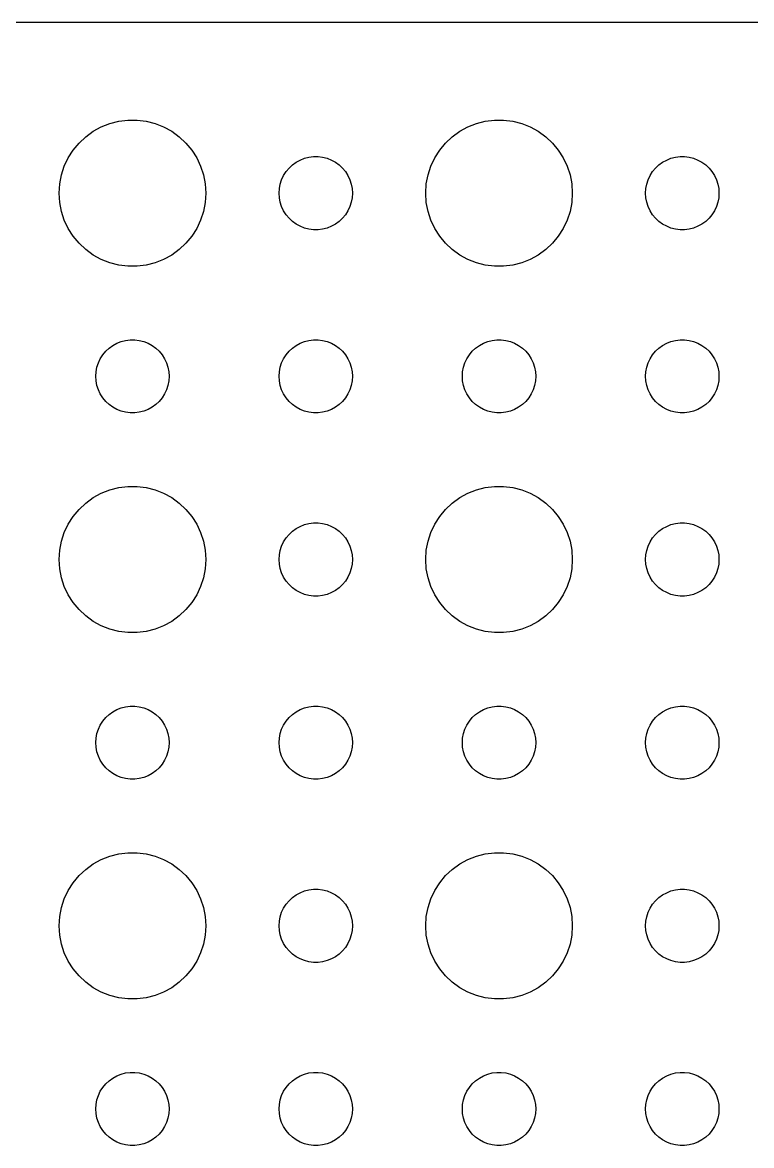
# Model space of a CAD drawing. Header units: metres. Extents: x -112 to 112, y -89 to 89.
# Drawn here: x -4.5 to 25.33, y 43.5 to 89.49 of the extents above; entities that cross this region are included whole.
import ezdxf

# ---------------------------------------------------------------- set-up
doc = ezdxf.new("R2010")
doc.units = ezdxf.units.M

msp = doc.modelspace()

# ---------------------------------------------------------------- linework, layer by layer
for p, q in [((107.314, 89.4901), (-107.314, 89.4901)), ((-1.60747, 85.033), (-1.27733, 85.2145)), ((-1.27733, 85.2145), (-0.92705, 85.3532)), ((-0.92705, 85.3532), (-0.56213, 85.4469)), ((-0.56213, 85.4469), (-0.18837, 85.4941)), ((-0.18837, 85.4941), (0.18837, 85.4941)), ((0.18837, 85.4941), (0.56213, 85.4469)), ((0.56213, 85.4469), (0.92705, 85.3532)), ((0.92705, 85.3532), (1.27733, 85.2145)), ((1.27733, 85.2145), (1.60747, 85.033)), ((13.3925, 85.033), (13.7227, 85.2145)), ((13.7227, 85.2145), (14.0729, 85.3532)), ((14.0729, 85.3532), (14.4379, 85.4469)), ((14.4379, 85.4469), (14.8116, 85.4941)), ((14.8116, 85.4941), (15.1884, 85.4941)), ((15.1884, 85.4941), (15.5621, 85.4469)), ((15.5621, 85.4469), (15.927, 85.3532)), ((15.927, 85.3532), (16.2773, 85.2145)), ((16.2773, 85.2145), (16.6075, 85.033)), ((-2.1869, 84.5536), (-1.91226, 84.8115)), ((-1.91226, 84.8115), (-1.60747, 85.033)), ((1.60747, 85.033), (1.91226, 84.8115)), ((1.91226, 84.8115), (2.1869, 84.5536)), ((12.8131, 84.5536), (13.0877, 84.8115)), ((13.0877, 84.8115), (13.3925, 85.033)), ((16.6075, 85.033), (16.9123, 84.8115)), ((16.9123, 84.8115), (17.1869, 84.5536)), ((-2.62891, 83.9453), (-2.42705, 84.2634)), ((-2.42705, 84.2634), (-2.1869, 84.5536)), ((2.1869, 84.5536), (2.42705, 84.2634)), ((2.42705, 84.2634), (2.62891, 83.9453)), ((12.3711, 83.9453), (12.5729, 84.2634)), ((12.5729, 84.2634), (12.8131, 84.5536)), ((17.1869, 84.5536), (17.427, 84.2634)), ((17.427, 84.2634), (17.6289, 83.9453)), ((-2.78932, 83.6044), (-2.62891, 83.9453)), ((2.62891, 83.9453), (2.78932, 83.6044)), ((6.54385, 83.6558), (6.69626, 83.7665)), ((6.69626, 83.7665), (6.86133, 83.8572)), ((6.86133, 83.8572), (7.03647, 83.9266)), ((7.03647, 83.9266), (7.21892, 83.9734)), ((7.21892, 83.9734), (7.40581, 83.997)), ((7.40581, 83.997), (7.59418, 83.997)), ((7.59418, 83.997), (7.78107, 83.9734)), ((7.78107, 83.9734), (7.96352, 83.9266)), ((7.96352, 83.9266), (8.13866, 83.8572)), ((8.13866, 83.8572), (8.30373, 83.7665)), ((8.30373, 83.7665), (8.45613, 83.6558)), ((12.2107, 83.6044), (12.3711, 83.9453)), ((17.6289, 83.9453), (17.7893, 83.6044)), ((21.5439, 83.6558), (21.6963, 83.7665)), ((21.6963, 83.7665), (21.8613, 83.8572)), ((21.8613, 83.8572), (22.0365, 83.9266)), ((22.0365, 83.9266), (22.2189, 83.9734)), ((22.2189, 83.9734), (22.4058, 83.997)), ((22.4058, 83.997), (22.5942, 83.997)), ((22.5942, 83.997), (22.7811, 83.9734)), ((22.7811, 83.9734), (22.9635, 83.9266)), ((22.9635, 83.9266), (23.1387, 83.8572)), ((23.1387, 83.8572), (23.3037, 83.7665)), ((23.3037, 83.7665), (23.4561, 83.6558)), ((-2.97633, 82.876), (-2.90575, 83.2461)), ((-2.90575, 83.2461), (-2.78932, 83.6044)), ((2.78932, 83.6044), (2.90575, 83.2461)), ((2.90575, 83.2461), (2.97633, 82.876)), ((6.18553, 83.2226), (6.28647, 83.3817)), ((6.28647, 83.3817), (6.40654, 83.5268)), ((6.40654, 83.5268), (6.54385, 83.6558)), ((8.45613, 83.6558), (8.59344, 83.5268)), ((8.59344, 83.5268), (8.71352, 83.3817)), ((8.71352, 83.3817), (8.81445, 83.2226)), ((12.0237, 82.876), (12.0942, 83.2461)), ((12.0942, 83.2461), (12.2107, 83.6044)), ((17.7893, 83.6044), (17.9057, 83.2461)), ((17.9057, 83.2461), (17.9763, 82.876)), ((21.1855, 83.2226), (21.2865, 83.3817)), ((21.2865, 83.3817), (21.4065, 83.5268)), ((21.4065, 83.5268), (21.5439, 83.6558)), ((23.4561, 83.6558), (23.5934, 83.5268)), ((23.5934, 83.5268), (23.7135, 83.3817)), ((23.7135, 83.3817), (23.8145, 83.2226)), ((-3, 82.5), (-2.97633, 82.876)), ((2.97633, 82.876), (3, 82.5)), ((6.01183, 82.688), (6.04712, 82.873)), ((6.04712, 82.873), (6.10533, 83.0522)), ((6.10533, 83.0522), (6.18553, 83.2226)), ((8.81445, 83.2226), (8.89465, 83.0522)), ((8.89465, 83.0522), (8.95287, 82.873)), ((8.95287, 82.873), (8.98816, 82.688)), ((12, 82.5), (12.0237, 82.876)), ((17.9763, 82.876), (18, 82.5)), ((21.0118, 82.688), (21.0471, 82.873)), ((21.0471, 82.873), (21.1053, 83.0522)), ((21.1053, 83.0522), (21.1855, 83.2226)), ((23.8145, 83.2226), (23.8947, 83.0522)), ((23.8947, 83.0522), (23.9529, 82.873)), ((23.9529, 82.873), (23.9882, 82.688)), ((-2.97633, 82.124), (-3, 82.5)), ((3, 82.5), (2.97633, 82.124)), ((6, 82.5), (6.01183, 82.688)), ((6.01183, 82.312), (6, 82.5)), ((8.98816, 82.688), (9, 82.5)), ((9, 82.5), (8.98816, 82.312)), ((12.0237, 82.124), (12, 82.5)), ((18, 82.5), (17.9763, 82.124)), ((21, 82.5), (21.0118, 82.688)), ((21.0118, 82.312), (21, 82.5)), ((23.9882, 82.688), (24, 82.5)), ((24, 82.5), (23.9882, 82.312)), ((-2.90575, 81.7539), (-2.97633, 82.124)), ((2.97633, 82.124), (2.90575, 81.7539)), ((6.04712, 82.127), (6.01183, 82.312)), ((6.10533, 81.9478), (6.04712, 82.127)), ((6.18553, 81.7774), (6.10533, 81.9478)), ((8.89465, 81.9478), (8.81445, 81.7774)), ((8.95287, 82.127), (8.89465, 81.9478)), ((8.98816, 82.312), (8.95287, 82.127)), ((12.0942, 81.7539), (12.0237, 82.124)), ((17.9763, 82.124), (17.9057, 81.7539)), ((21.0471, 82.127), (21.0118, 82.312)), ((21.1053, 81.9478), (21.0471, 82.127)), ((21.1855, 81.7774), (21.1053, 81.9478)), ((23.8947, 81.9478), (23.8145, 81.7774)), ((23.9529, 82.127), (23.8947, 81.9478)), ((23.9882, 82.312), (23.9529, 82.127)), ((-2.78932, 81.3956), (-2.90575, 81.7539)), ((2.90575, 81.7539), (2.78932, 81.3956)), ((6.28647, 81.6183), (6.18553, 81.7774)), ((6.40654, 81.4732), (6.28647, 81.6183)), ((6.54385, 81.3442), (6.40654, 81.4732)), ((8.59344, 81.4732), (8.45613, 81.3442)), ((8.71352, 81.6183), (8.59344, 81.4732)), ((8.81445, 81.7774), (8.71352, 81.6183)), ((12.2107, 81.3956), (12.0942, 81.7539)), ((17.9057, 81.7539), (17.7893, 81.3956)), ((21.2865, 81.6183), (21.1855, 81.7774)), ((21.4065, 81.4732), (21.2865, 81.6183)), ((21.5439, 81.3442), (21.4065, 81.4732)), ((23.5934, 81.4732), (23.4561, 81.3442)), ((23.7135, 81.6183), (23.5934, 81.4732)), ((23.8145, 81.7774), (23.7135, 81.6183)), ((-2.62891, 81.0547), (-2.78932, 81.3956)), ((-2.42705, 80.7366), (-2.62891, 81.0547)), ((2.62891, 81.0547), (2.42705, 80.7366)), ((2.78932, 81.3956), (2.62891, 81.0547)), ((6.69626, 81.2335), (6.54385, 81.3442)), ((6.86133, 81.1428), (6.69626, 81.2335)), ((7.03647, 81.0734), (6.86133, 81.1428)), ((7.21892, 81.0266), (7.03647, 81.0734)), ((7.40581, 81.003), (7.21892, 81.0266)), ((7.59418, 81.003), (7.40581, 81.003)), ((7.78107, 81.0266), (7.59418, 81.003)), ((7.96352, 81.0734), (7.78107, 81.0266)), ((8.13866, 81.1428), (7.96352, 81.0734)), ((8.30373, 81.2335), (8.13866, 81.1428)), ((8.45613, 81.3442), (8.30373, 81.2335)), ((12.3711, 81.0547), (12.2107, 81.3956)), ((12.5729, 80.7366), (12.3711, 81.0547)), ((17.6289, 81.0547), (17.427, 80.7366)), ((17.7893, 81.3956), (17.6289, 81.0547)), ((21.6963, 81.2335), (21.5439, 81.3442)), ((21.8613, 81.1428), (21.6963, 81.2335)), ((22.0365, 81.0734), (21.8613, 81.1428)), ((22.2189, 81.0266), (22.0365, 81.0734)), ((22.4058, 81.003), (22.2189, 81.0266)), ((22.5942, 81.003), (22.4058, 81.003)), ((22.7811, 81.0266), (22.5942, 81.003)), ((22.9635, 81.0734), (22.7811, 81.0266)), ((23.1387, 81.1428), (22.9635, 81.0734)), ((23.3037, 81.2335), (23.1387, 81.1428)), ((23.4561, 81.3442), (23.3037, 81.2335)), ((-2.1869, 80.4464), (-2.42705, 80.7366)), ((2.42705, 80.7366), (2.1869, 80.4464)), ((12.8131, 80.4464), (12.5729, 80.7366)), ((17.427, 80.7366), (17.1869, 80.4464)), ((-1.91226, 80.1885), (-2.1869, 80.4464)), ((-1.60747, 79.967), (-1.91226, 80.1885)), ((1.91226, 80.1885), (1.60747, 79.967)), ((2.1869, 80.4464), (1.91226, 80.1885)), ((13.0877, 80.1885), (12.8131, 80.4464)), ((13.3925, 79.967), (13.0877, 80.1885)), ((16.9123, 80.1885), (16.6075, 79.967)), ((17.1869, 80.4464), (16.9123, 80.1885)), ((-1.27733, 79.7855), (-1.60747, 79.967)), ((-0.92705, 79.6468), (-1.27733, 79.7855)), ((-0.56213, 79.5531), (-0.92705, 79.6468)), ((0.92705, 79.6468), (0.56213, 79.5531)), ((1.27733, 79.7855), (0.92705, 79.6468)), ((1.60747, 79.967), (1.27733, 79.7855)), ((13.7227, 79.7855), (13.3925, 79.967)), ((14.0729, 79.6468), (13.7227, 79.7855)), ((14.4379, 79.5531), (14.0729, 79.6468)), ((15.927, 79.6468), (15.5621, 79.5531)), ((16.2773, 79.7855), (15.927, 79.6468)), ((16.6075, 79.967), (16.2773, 79.7855)), ((-0.18837, 79.5059), (-0.56213, 79.5531)), ((0.18837, 79.5059), (-0.18837, 79.5059)), ((0.56213, 79.5531), (0.18837, 79.5059)), ((14.8116, 79.5059), (14.4379, 79.5531)), ((15.1884, 79.5059), (14.8116, 79.5059)), ((15.5621, 79.5531), (15.1884, 79.5059)), ((-0.80373, 76.2665), (-0.63866, 76.3572)), ((-0.63866, 76.3572), (-0.46352, 76.4266)), ((-0.46352, 76.4266), (-0.28107, 76.4734)), ((-0.28107, 76.4734), (-0.09418, 76.497)), ((-0.09418, 76.497), (0.09418, 76.497)), ((0.09418, 76.497), (0.28107, 76.4734)), ((0.28107, 76.4734), (0.46352, 76.4266)), ((0.46352, 76.4266), (0.63866, 76.3572)), ((0.63866, 76.3572), (0.80373, 76.2665)), ((6.69626, 76.2665), (6.86133, 76.3572)), ((6.86133, 76.3572), (7.03647, 76.4266)), ((7.03647, 76.4266), (7.21892, 76.4734)), ((7.21892, 76.4734), (7.40581, 76.497)), ((7.40581, 76.497), (7.59418, 76.497)), ((7.59418, 76.497), (7.78107, 76.4734)), ((7.78107, 76.4734), (7.96352, 76.4266)), ((7.96352, 76.4266), (8.13866, 76.3572)), ((8.13866, 76.3572), (8.30373, 76.2665)), ((14.1963, 76.2665), (14.3613, 76.3572)), ((14.3613, 76.3572), (14.5365, 76.4266)), ((14.5365, 76.4266), (14.7189, 76.4734)), ((14.7189, 76.4734), (14.9058, 76.497)), ((14.9058, 76.497), (15.0942, 76.497)), ((15.0942, 76.497), (15.2811, 76.4734)), ((15.2811, 76.4734), (15.4635, 76.4266)), ((15.4635, 76.4266), (15.6387, 76.3572)), ((15.6387, 76.3572), (15.8037, 76.2665)), ((21.6963, 76.2665), (21.8613, 76.3572)), ((21.8613, 76.3572), (22.0365, 76.4266)), ((22.0365, 76.4266), (22.2189, 76.4734)), ((22.2189, 76.4734), (22.4058, 76.497)), ((22.4058, 76.497), (22.5942, 76.497)), ((22.5942, 76.497), (22.7811, 76.4734)), ((22.7811, 76.4734), (22.9635, 76.4266)), ((22.9635, 76.4266), (23.1387, 76.3572)), ((23.1387, 76.3572), (23.3037, 76.2665)), ((-1.31445, 75.7226), (-1.21352, 75.8817)), ((-1.21352, 75.8817), (-1.09344, 76.0268)), ((-1.09344, 76.0268), (-0.95613, 76.1558)), ((-0.95613, 76.1558), (-0.80373, 76.2665)), ((0.80373, 76.2665), (0.95613, 76.1558)), ((0.95613, 76.1558), (1.09344, 76.0268)), ((1.09344, 76.0268), (1.21352, 75.8817)), ((1.21352, 75.8817), (1.31445, 75.7226)), ((6.18553, 75.7226), (6.28647, 75.8817)), ((6.28647, 75.8817), (6.40654, 76.0268)), ((6.40654, 76.0268), (6.54385, 76.1558)), ((6.54385, 76.1558), (6.69626, 76.2665)), ((8.30373, 76.2665), (8.45613, 76.1558)), ((8.45613, 76.1558), (8.59344, 76.0268)), ((8.59344, 76.0268), (8.71352, 75.8817)), ((8.71352, 75.8817), (8.81445, 75.7226)), ((13.6855, 75.7226), (13.7865, 75.8817)), ((13.7865, 75.8817), (13.9065, 76.0268)), ((13.9065, 76.0268), (14.0439, 76.1558)), ((14.0439, 76.1558), (14.1963, 76.2665)), ((15.8037, 76.2665), (15.9561, 76.1558)), ((15.9561, 76.1558), (16.0934, 76.0268)), ((16.0934, 76.0268), (16.2135, 75.8817)), ((16.2135, 75.8817), (16.3145, 75.7226)), ((21.1855, 75.7226), (21.2865, 75.8817)), ((21.2865, 75.8817), (21.4065, 76.0268)), ((21.4065, 76.0268), (21.5439, 76.1558)), ((21.5439, 76.1558), (21.6963, 76.2665)), ((23.3037, 76.2665), (23.4561, 76.1558)), ((23.4561, 76.1558), (23.5934, 76.0268)), ((23.5934, 76.0268), (23.7135, 75.8817)), ((23.7135, 75.8817), (23.8145, 75.7226)), ((-1.45287, 75.373), (-1.39465, 75.5522)), ((-1.39465, 75.5522), (-1.31445, 75.7226)), ((1.31445, 75.7226), (1.39465, 75.5522)), ((1.39465, 75.5522), (1.45287, 75.373)), ((6.04712, 75.373), (6.10533, 75.5522)), ((6.10533, 75.5522), (6.18553, 75.7226)), ((8.81445, 75.7226), (8.89465, 75.5522)), ((8.89465, 75.5522), (8.95287, 75.373)), ((13.5471, 75.373), (13.6053, 75.5522)), ((13.6053, 75.5522), (13.6855, 75.7226)), ((16.3145, 75.7226), (16.3947, 75.5522)), ((16.3947, 75.5522), (16.4529, 75.373)), ((21.0471, 75.373), (21.1053, 75.5522)), ((21.1053, 75.5522), (21.1855, 75.7226)), ((23.8145, 75.7226), (23.8947, 75.5522)), ((23.8947, 75.5522), (23.9529, 75.373)), ((-1.5, 75), (-1.48816, 75.188)), ((-1.48816, 74.812), (-1.5, 75)), ((-1.48816, 75.188), (-1.45287, 75.373)), ((1.45287, 75.373), (1.48816, 75.188)), ((1.48816, 75.188), (1.5, 75)), ((1.5, 75), (1.48816, 74.812)), ((6, 75), (6.01183, 75.188)), ((6.01183, 74.812), (6, 75)), ((6.01183, 75.188), (6.04712, 75.373)), ((8.95287, 75.373), (8.98816, 75.188)), ((8.98816, 75.188), (9, 75)), ((9, 75), (8.98816, 74.812)), ((13.5, 75), (13.5118, 75.188)), ((13.5118, 74.812), (13.5, 75)), ((13.5118, 75.188), (13.5471, 75.373)), ((16.4529, 75.373), (16.4882, 75.188)), ((16.4882, 75.188), (16.5, 75)), ((16.5, 75), (16.4882, 74.812)), ((21, 75), (21.0118, 75.188)), ((21.0118, 74.812), (21, 75)), ((21.0118, 75.188), (21.0471, 75.373)), ((23.9529, 75.373), (23.9882, 75.188)), ((23.9882, 75.188), (24, 75)), ((24, 75), (23.9882, 74.812)), ((-1.45287, 74.627), (-1.48816, 74.812)), ((-1.39465, 74.4478), (-1.45287, 74.627)), ((1.45287, 74.627), (1.39465, 74.4478)), ((1.48816, 74.812), (1.45287, 74.627)), ((6.04712, 74.627), (6.01183, 74.812)), ((6.10533, 74.4478), (6.04712, 74.627)), ((8.95287, 74.627), (8.89465, 74.4478)), ((8.98816, 74.812), (8.95287, 74.627)), ((13.5471, 74.627), (13.5118, 74.812)), ((13.6053, 74.4478), (13.5471, 74.627)), ((16.4529, 74.627), (16.3947, 74.4478)), ((16.4882, 74.812), (16.4529, 74.627)), ((21.0471, 74.627), (21.0118, 74.812)), ((21.1053, 74.4478), (21.0471, 74.627)), ((23.9529, 74.627), (23.8947, 74.4478)), ((23.9882, 74.812), (23.9529, 74.627)), ((-1.31445, 74.2774), (-1.39465, 74.4478)), ((-1.21352, 74.1183), (-1.31445, 74.2774)), ((-1.09344, 73.9732), (-1.21352, 74.1183)), ((1.21352, 74.1183), (1.09344, 73.9732)), ((1.31445, 74.2774), (1.21352, 74.1183)), ((1.39465, 74.4478), (1.31445, 74.2774)), ((6.18553, 74.2774), (6.10533, 74.4478)), ((6.28647, 74.1183), (6.18553, 74.2774)), ((6.40654, 73.9732), (6.28647, 74.1183)), ((8.71352, 74.1183), (8.59344, 73.9732)), ((8.81445, 74.2774), (8.71352, 74.1183)), ((8.89465, 74.4478), (8.81445, 74.2774)), ((13.6855, 74.2774), (13.6053, 74.4478)), ((13.7865, 74.1183), (13.6855, 74.2774)), ((13.9065, 73.9732), (13.7865, 74.1183)), ((16.2135, 74.1183), (16.0934, 73.9732)), ((16.3145, 74.2774), (16.2135, 74.1183)), ((16.3947, 74.4478), (16.3145, 74.2774)), ((21.1855, 74.2774), (21.1053, 74.4478)), ((21.2865, 74.1183), (21.1855, 74.2774)), ((21.4065, 73.9732), (21.2865, 74.1183)), ((23.7135, 74.1183), (23.5934, 73.9732)), ((23.8145, 74.2774), (23.7135, 74.1183)), ((23.8947, 74.4478), (23.8145, 74.2774)), ((-0.95613, 73.8442), (-1.09344, 73.9732)), ((-0.80373, 73.7335), (-0.95613, 73.8442)), ((-0.63866, 73.6428), (-0.80373, 73.7335)), ((-0.46352, 73.5734), (-0.63866, 73.6428)), ((0.63866, 73.6428), (0.46352, 73.5734)), ((0.80373, 73.7335), (0.63866, 73.6428)), ((0.95613, 73.8442), (0.80373, 73.7335)), ((1.09344, 73.9732), (0.95613, 73.8442)), ((6.54385, 73.8442), (6.40654, 73.9732)), ((6.69626, 73.7335), (6.54385, 73.8442)), ((6.86133, 73.6428), (6.69626, 73.7335)), ((7.03647, 73.5734), (6.86133, 73.6428)), ((8.13866, 73.6428), (7.96352, 73.5734)), ((8.30373, 73.7335), (8.13866, 73.6428)), ((8.45613, 73.8442), (8.30373, 73.7335)), ((8.59344, 73.9732), (8.45613, 73.8442)), ((14.0439, 73.8442), (13.9065, 73.9732)), ((14.1963, 73.7335), (14.0439, 73.8442)), ((14.3613, 73.6428), (14.1963, 73.7335)), ((14.5365, 73.5734), (14.3613, 73.6428)), ((15.6387, 73.6428), (15.4635, 73.5734)), ((15.8037, 73.7335), (15.6387, 73.6428)), ((15.9561, 73.8442), (15.8037, 73.7335)), ((16.0934, 73.9732), (15.9561, 73.8442)), ((21.5439, 73.8442), (21.4065, 73.9732)), ((21.6963, 73.7335), (21.5439, 73.8442)), ((21.8613, 73.6428), (21.6963, 73.7335)), ((22.0365, 73.5734), (21.8613, 73.6428)), ((23.1387, 73.6428), (22.9635, 73.5734)), ((23.3037, 73.7335), (23.1387, 73.6428)), ((23.4561, 73.8442), (23.3037, 73.7335)), ((23.5934, 73.9732), (23.4561, 73.8442)), ((-0.28107, 73.5266), (-0.46352, 73.5734)), ((-0.09418, 73.503), (-0.28107, 73.5266)), ((0.09418, 73.503), (-0.09418, 73.503)), ((0.28107, 73.5266), (0.09418, 73.503)), ((0.46352, 73.5734), (0.28107, 73.5266)), ((7.21892, 73.5266), (7.03647, 73.5734)), ((7.40581, 73.503), (7.21892, 73.5266)), ((7.59418, 73.503), (7.40581, 73.503)), ((7.78107, 73.5266), (7.59418, 73.503)), ((7.96352, 73.5734), (7.78107, 73.5266)), ((14.7189, 73.5266), (14.5365, 73.5734)), ((14.9058, 73.503), (14.7189, 73.5266)), ((15.0942, 73.503), (14.9058, 73.503)), ((15.2811, 73.5266), (15.0942, 73.503)), ((15.4635, 73.5734), (15.2811, 73.5266)), ((22.2189, 73.5266), (22.0365, 73.5734)), ((22.4058, 73.503), (22.2189, 73.5266)), ((22.5942, 73.503), (22.4058, 73.503)), ((22.7811, 73.5266), (22.5942, 73.503)), ((22.9635, 73.5734), (22.7811, 73.5266)), ((-0.92705, 70.3532), (-0.56213, 70.4469)), ((-0.56213, 70.4469), (-0.18837, 70.4941)), ((-0.18837, 70.4941), (0.18837, 70.4941)), ((0.18837, 70.4941), (0.56213, 70.4469)), ((0.56213, 70.4469), (0.92705, 70.3532)), ((14.0729, 70.3532), (14.4379, 70.4469)), ((14.4379, 70.4469), (14.8116, 70.4941)), ((14.8116, 70.4941), (15.1884, 70.4941)), ((15.1884, 70.4941), (15.5621, 70.4469)), ((15.5621, 70.4469), (15.927, 70.3532)), ((-1.91226, 69.8115), (-1.60747, 70.033)), ((-1.60747, 70.033), (-1.27733, 70.2145)), ((-1.27733, 70.2145), (-0.92705, 70.3532)), ((0.92705, 70.3532), (1.27733, 70.2145)), ((1.27733, 70.2145), (1.60747, 70.033)), ((1.60747, 70.033), (1.91226, 69.8115)), ((13.0877, 69.8115), (13.3925, 70.033)), ((13.3925, 70.033), (13.7227, 70.2145)), ((13.7227, 70.2145), (14.0729, 70.3532)), ((15.927, 70.3532), (16.2773, 70.2145)), ((16.2773, 70.2145), (16.6075, 70.033)), ((16.6075, 70.033), (16.9123, 69.8115)), ((-2.42705, 69.2634), (-2.1869, 69.5536)), ((-2.1869, 69.5536), (-1.91226, 69.8115)), ((1.91226, 69.8115), (2.1869, 69.5536)), ((2.1869, 69.5536), (2.42705, 69.2634)), ((12.5729, 69.2634), (12.8131, 69.5536)), ((12.8131, 69.5536), (13.0877, 69.8115)), ((16.9123, 69.8115), (17.1869, 69.5536)), ((17.1869, 69.5536), (17.427, 69.2634)), ((-2.62891, 68.9453), (-2.42705, 69.2634)), ((2.42705, 69.2634), (2.62891, 68.9453)), ((7.21892, 68.9734), (7.40581, 68.997)), ((7.40581, 68.997), (7.59418, 68.997)), ((7.59418, 68.997), (7.78107, 68.9734)), ((12.3711, 68.9453), (12.5729, 69.2634)), ((17.427, 69.2634), (17.6289, 68.9453)), ((22.2189, 68.9734), (22.4058, 68.997)), ((22.4058, 68.997), (22.5942, 68.997)), ((22.5942, 68.997), (22.7811, 68.9734)), ((-2.90575, 68.2461), (-2.78932, 68.6044)), ((-2.78932, 68.6044), (-2.62891, 68.9453)), ((2.62891, 68.9453), (2.78932, 68.6044)), ((2.78932, 68.6044), (2.90575, 68.2461)), ((6.28647, 68.3817), (6.40654, 68.5268)), ((6.40654, 68.5268), (6.54385, 68.6558)), ((6.54385, 68.6558), (6.69626, 68.7665)), ((6.69626, 68.7665), (6.86133, 68.8572)), ((6.86133, 68.8572), (7.03647, 68.9266)), ((7.03647, 68.9266), (7.21892, 68.9734)), ((7.78107, 68.9734), (7.96352, 68.9266)), ((7.96352, 68.9266), (8.13866, 68.8572)), ((8.13866, 68.8572), (8.30373, 68.7665)), ((8.30373, 68.7665), (8.45613, 68.6558)), ((8.45613, 68.6558), (8.59344, 68.5268)), ((8.59344, 68.5268), (8.71352, 68.3817)), ((12.0942, 68.2461), (12.2107, 68.6044)), ((12.2107, 68.6044), (12.3711, 68.9453)), ((17.6289, 68.9453), (17.7893, 68.6044)), ((17.7893, 68.6044), (17.9057, 68.2461)), ((21.2865, 68.3817), (21.4065, 68.5268)), ((21.4065, 68.5268), (21.5439, 68.6558)), ((21.5439, 68.6558), (21.6963, 68.7665)), ((21.6963, 68.7665), (21.8613, 68.8572)), ((21.8613, 68.8572), (22.0365, 68.9266)), ((22.0365, 68.9266), (22.2189, 68.9734)), ((22.7811, 68.9734), (22.9635, 68.9266)), ((22.9635, 68.9266), (23.1387, 68.8572)), ((23.1387, 68.8572), (23.3037, 68.7665)), ((23.3037, 68.7665), (23.4561, 68.6558)), ((23.4561, 68.6558), (23.5934, 68.5268)), ((23.5934, 68.5268), (23.7135, 68.3817)), ((-2.97633, 67.876), (-2.90575, 68.2461)), ((2.90575, 68.2461), (2.97633, 67.876)), ((6.10533, 68.0522), (6.18553, 68.2226)), ((6.18553, 68.2226), (6.28647, 68.3817)), ((8.71352, 68.3817), (8.81445, 68.2226)), ((8.81445, 68.2226), (8.89465, 68.0522)), ((12.0237, 67.876), (12.0942, 68.2461)), ((17.9057, 68.2461), (17.9763, 67.876)), ((21.1053, 68.0522), (21.1855, 68.2226)), ((21.1855, 68.2226), (21.2865, 68.3817)), ((23.7135, 68.3817), (23.8145, 68.2226)), ((23.8145, 68.2226), (23.8947, 68.0522)), ((-3, 67.5), (-2.97633, 67.876)), ((2.97633, 67.876), (3, 67.5)), ((6, 67.5), (6.01183, 67.688)), ((6.01183, 67.688), (6.04712, 67.873)), ((6.04712, 67.873), (6.10533, 68.0522)), ((8.89465, 68.0522), (8.95287, 67.873)), ((8.95287, 67.873), (8.98816, 67.688)), ((8.98816, 67.688), (9, 67.5)), ((12, 67.5), (12.0237, 67.876)), ((17.9763, 67.876), (18, 67.5)), ((21, 67.5), (21.0118, 67.688)), ((21.0118, 67.688), (21.0471, 67.873)), ((21.0471, 67.873), (21.1053, 68.0522)), ((23.8947, 68.0522), (23.9529, 67.873)), ((23.9529, 67.873), (23.9882, 67.688)), ((23.9882, 67.688), (24, 67.5)), ((-2.97633, 67.124), (-3, 67.5)), ((3, 67.5), (2.97633, 67.124)), ((6.01183, 67.312), (6, 67.5)), ((6.04712, 67.127), (6.01183, 67.312)), ((8.98816, 67.312), (8.95287, 67.127)), ((9, 67.5), (8.98816, 67.312)), ((12.0237, 67.124), (12, 67.5)), ((18, 67.5), (17.9763, 67.124)), ((21.0118, 67.312), (21, 67.5)), ((21.0471, 67.127), (21.0118, 67.312)), ((23.9882, 67.312), (23.9529, 67.127)), ((24, 67.5), (23.9882, 67.312)), ((-2.90575, 66.7539), (-2.97633, 67.124)), ((-2.78932, 66.3956), (-2.90575, 66.7539)), ((2.90575, 66.7539), (2.78932, 66.3956)), ((2.97633, 67.124), (2.90575, 66.7539)), ((6.10533, 66.9478), (6.04712, 67.127)), ((6.18553, 66.7774), (6.10533, 66.9478)), ((6.28647, 66.6183), (6.18553, 66.7774)), ((8.81445, 66.7774), (8.71352, 66.6183)), ((8.89465, 66.9478), (8.81445, 66.7774)), ((8.95287, 67.127), (8.89465, 66.9478)), ((12.0942, 66.7539), (12.0237, 67.124)), ((12.2107, 66.3956), (12.0942, 66.7539)), ((17.9057, 66.7539), (17.7893, 66.3956)), ((17.9763, 67.124), (17.9057, 66.7539)), ((21.1053, 66.9478), (21.0471, 67.127)), ((21.1855, 66.7774), (21.1053, 66.9478)), ((21.2865, 66.6183), (21.1855, 66.7774)), ((23.8145, 66.7774), (23.7135, 66.6183)), ((23.8947, 66.9478), (23.8145, 66.7774)), ((23.9529, 67.127), (23.8947, 66.9478)), ((-2.62891, 66.0547), (-2.78932, 66.3956)), ((2.78932, 66.3956), (2.62891, 66.0547)), ((6.40654, 66.4732), (6.28647, 66.6183)), ((6.54385, 66.3442), (6.40654, 66.4732)), ((6.69626, 66.2335), (6.54385, 66.3442)), ((6.86133, 66.1428), (6.69626, 66.2335)), ((8.30373, 66.2335), (8.13866, 66.1428)), ((8.45613, 66.3442), (8.30373, 66.2335)), ((8.59344, 66.4732), (8.45613, 66.3442)), ((8.71352, 66.6183), (8.59344, 66.4732)), ((12.3711, 66.0547), (12.2107, 66.3956)), ((17.7893, 66.3956), (17.6289, 66.0547)), ((21.4065, 66.4732), (21.2865, 66.6183)), ((21.5439, 66.3442), (21.4065, 66.4732)), ((21.6963, 66.2335), (21.5439, 66.3442)), ((21.8613, 66.1428), (21.6963, 66.2335)), ((23.3037, 66.2335), (23.1387, 66.1428)), ((23.4561, 66.3442), (23.3037, 66.2335)), ((23.5934, 66.4732), (23.4561, 66.3442)), ((23.7135, 66.6183), (23.5934, 66.4732)), ((-2.42705, 65.7366), (-2.62891, 66.0547)), ((2.62891, 66.0547), (2.42705, 65.7366)), ((7.03647, 66.0734), (6.86133, 66.1428)), ((7.21892, 66.0266), (7.03647, 66.0734)), ((7.40581, 66.003), (7.21892, 66.0266)), ((7.59418, 66.003), (7.40581, 66.003)), ((7.78107, 66.0266), (7.59418, 66.003)), ((7.96352, 66.0734), (7.78107, 66.0266)), ((8.13866, 66.1428), (7.96352, 66.0734)), ((12.5729, 65.7366), (12.3711, 66.0547)), ((17.6289, 66.0547), (17.427, 65.7366)), ((22.0365, 66.0734), (21.8613, 66.1428)), ((22.2189, 66.0266), (22.0365, 66.0734)), ((22.4058, 66.003), (22.2189, 66.0266)), ((22.5942, 66.003), (22.4058, 66.003)), ((22.7811, 66.0266), (22.5942, 66.003)), ((22.9635, 66.0734), (22.7811, 66.0266)), ((23.1387, 66.1428), (22.9635, 66.0734)), ((-2.1869, 65.4464), (-2.42705, 65.7366)), ((-1.91226, 65.1885), (-2.1869, 65.4464)), ((2.1869, 65.4464), (1.91226, 65.1885)), ((2.42705, 65.7366), (2.1869, 65.4464)), ((12.8131, 65.4464), (12.5729, 65.7366)), ((13.0877, 65.1885), (12.8131, 65.4464)), ((17.1869, 65.4464), (16.9123, 65.1885)), ((17.427, 65.7366), (17.1869, 65.4464)), ((-1.60747, 64.967), (-1.91226, 65.1885)), ((-1.27733, 64.7855), (-1.60747, 64.967)), ((1.60747, 64.967), (1.27733, 64.7855)), ((1.91226, 65.1885), (1.60747, 64.967)), ((13.3925, 64.967), (13.0877, 65.1885)), ((13.7227, 64.7855), (13.3925, 64.967)), ((16.6075, 64.967), (16.2773, 64.7855)), ((16.9123, 65.1885), (16.6075, 64.967)), ((-0.92705, 64.6468), (-1.27733, 64.7855)), ((-0.56213, 64.5531), (-0.92705, 64.6468)), ((-0.18837, 64.5059), (-0.56213, 64.5531)), ((0.18837, 64.5059), (-0.18837, 64.5059)), ((0.56213, 64.5531), (0.18837, 64.5059)), ((0.92705, 64.6468), (0.56213, 64.5531)), ((1.27733, 64.7855), (0.92705, 64.6468)), ((14.0729, 64.6468), (13.7227, 64.7855)), ((14.4379, 64.5531), (14.0729, 64.6468)), ((14.8116, 64.5059), (14.4379, 64.5531)), ((15.1884, 64.5059), (14.8116, 64.5059)), ((15.5621, 64.5531), (15.1884, 64.5059)), ((15.927, 64.6468), (15.5621, 64.5531)), ((16.2773, 64.7855), (15.927, 64.6468)), ((-0.95613, 61.1558), (-0.80373, 61.2665)), ((-0.80373, 61.2665), (-0.63866, 61.3572)), ((-0.63866, 61.3572), (-0.46352, 61.4266)), ((-0.46352, 61.4266), (-0.28107, 61.4734)), ((-0.28107, 61.4734), (-0.09418, 61.497)), ((-0.09418, 61.497), (0.09418, 61.497)), ((0.09418, 61.497), (0.28107, 61.4734)), ((0.28107, 61.4734), (0.46352, 61.4266)), ((0.46352, 61.4266), (0.63866, 61.3572)), ((0.63866, 61.3572), (0.80373, 61.2665)), ((0.80373, 61.2665), (0.95613, 61.1558)), ((6.54385, 61.1558), (6.69626, 61.2665)), ((6.69626, 61.2665), (6.86133, 61.3572)), ((6.86133, 61.3572), (7.03647, 61.4266)), ((7.03647, 61.4266), (7.21892, 61.4734)), ((7.21892, 61.4734), (7.40581, 61.497)), ((7.40581, 61.497), (7.59418, 61.497)), ((7.59418, 61.497), (7.78107, 61.4734)), ((7.78107, 61.4734), (7.96352, 61.4266)), ((7.96352, 61.4266), (8.13866, 61.3572)), ((8.13866, 61.3572), (8.30373, 61.2665)), ((8.30373, 61.2665), (8.45613, 61.1558)), ((14.0439, 61.1558), (14.1963, 61.2665)), ((14.1963, 61.2665), (14.3613, 61.3572)), ((14.3613, 61.3572), (14.5365, 61.4266)), ((14.5365, 61.4266), (14.7189, 61.4734)), ((14.7189, 61.4734), (14.9058, 61.497)), ((14.9058, 61.497), (15.0942, 61.497)), ((15.0942, 61.497), (15.2811, 61.4734)), ((15.2811, 61.4734), (15.4635, 61.4266)), ((15.4635, 61.4266), (15.6387, 61.3572)), ((15.6387, 61.3572), (15.8037, 61.2665)), ((15.8037, 61.2665), (15.9561, 61.1558)), ((21.5439, 61.1558), (21.6963, 61.2665)), ((21.6963, 61.2665), (21.8613, 61.3572)), ((21.8613, 61.3572), (22.0365, 61.4266)), ((22.0365, 61.4266), (22.2189, 61.4734)), ((22.2189, 61.4734), (22.4058, 61.497)), ((22.4058, 61.497), (22.5942, 61.497)), ((22.5942, 61.497), (22.7811, 61.4734)), ((22.7811, 61.4734), (22.9635, 61.4266)), ((22.9635, 61.4266), (23.1387, 61.3572)), ((23.1387, 61.3572), (23.3037, 61.2665)), ((23.3037, 61.2665), (23.4561, 61.1558)), ((-1.39465, 60.5522), (-1.31445, 60.7226)), ((-1.31445, 60.7226), (-1.21352, 60.8817)), ((-1.21352, 60.8817), (-1.09344, 61.0268)), ((-1.09344, 61.0268), (-0.95613, 61.1558)), ((0.95613, 61.1558), (1.09344, 61.0268)), ((1.09344, 61.0268), (1.21352, 60.8817)), ((1.21352, 60.8817), (1.31445, 60.7226)), ((1.31445, 60.7226), (1.39465, 60.5522)), ((6.10533, 60.5522), (6.18553, 60.7226)), ((6.18553, 60.7226), (6.28647, 60.8817)), ((6.28647, 60.8817), (6.40654, 61.0268)), ((6.40654, 61.0268), (6.54385, 61.1558)), ((8.45613, 61.1558), (8.59344, 61.0268)), ((8.59344, 61.0268), (8.71352, 60.8817)), ((8.71352, 60.8817), (8.81445, 60.7226)), ((8.81445, 60.7226), (8.89465, 60.5522)), ((13.6053, 60.5522), (13.6855, 60.7226)), ((13.6855, 60.7226), (13.7865, 60.8817)), ((13.7865, 60.8817), (13.9065, 61.0268)), ((13.9065, 61.0268), (14.0439, 61.1558)), ((15.9561, 61.1558), (16.0934, 61.0268)), ((16.0934, 61.0268), (16.2135, 60.8817)), ((16.2135, 60.8817), (16.3145, 60.7226)), ((16.3145, 60.7226), (16.3947, 60.5522)), ((21.1053, 60.5522), (21.1855, 60.7226)), ((21.1855, 60.7226), (21.2865, 60.8817)), ((21.2865, 60.8817), (21.4065, 61.0268)), ((21.4065, 61.0268), (21.5439, 61.1558)), ((23.4561, 61.1558), (23.5934, 61.0268)), ((23.5934, 61.0268), (23.7135, 60.8817)), ((23.7135, 60.8817), (23.8145, 60.7226)), ((23.8145, 60.7226), (23.8947, 60.5522)), ((-1.48816, 60.188), (-1.45287, 60.373)), ((-1.45287, 60.373), (-1.39465, 60.5522)), ((1.39465, 60.5522), (1.45287, 60.373)), ((1.45287, 60.373), (1.48816, 60.188)), ((6.01183, 60.188), (6.04712, 60.373)), ((6.04712, 60.373), (6.10533, 60.5522)), ((8.89465, 60.5522), (8.95287, 60.373)), ((8.95287, 60.373), (8.98816, 60.188)), ((13.5118, 60.188), (13.5471, 60.373)), ((13.5471, 60.373), (13.6053, 60.5522)), ((16.3947, 60.5522), (16.4529, 60.373)), ((16.4529, 60.373), (16.4882, 60.188)), ((21.0118, 60.188), (21.0471, 60.373)), ((21.0471, 60.373), (21.1053, 60.5522)), ((23.8947, 60.5522), (23.9529, 60.373)), ((23.9529, 60.373), (23.9882, 60.188)), ((-1.5, 60), (-1.48816, 60.188)), ((-1.48816, 59.812), (-1.5, 60)), ((-1.45287, 59.627), (-1.48816, 59.812)), ((1.48816, 59.812), (1.45287, 59.627)), ((1.48816, 60.188), (1.5, 60)), ((1.5, 60), (1.48816, 59.812)), ((6, 60), (6.01183, 60.188)), ((6.01183, 59.812), (6, 60)), ((6.04712, 59.627), (6.01183, 59.812)), ((8.98816, 59.812), (8.95287, 59.627)), ((8.98816, 60.188), (9, 60)), ((9, 60), (8.98816, 59.812)), ((13.5, 60), (13.5118, 60.188)), ((13.5118, 59.812), (13.5, 60)), ((13.5471, 59.627), (13.5118, 59.812)), ((16.4882, 59.812), (16.4529, 59.627)), ((16.4882, 60.188), (16.5, 60)), ((16.5, 60), (16.4882, 59.812)), ((21, 60), (21.0118, 60.188)), ((21.0118, 59.812), (21, 60)), ((21.0471, 59.627), (21.0118, 59.812)), ((23.9882, 59.812), (23.9529, 59.627)), ((23.9882, 60.188), (24, 60)), ((24, 60), (23.9882, 59.812)), ((-1.39465, 59.4478), (-1.45287, 59.627)), ((-1.31445, 59.2774), (-1.39465, 59.4478)), ((1.39465, 59.4478), (1.31445, 59.2774)), ((1.45287, 59.627), (1.39465, 59.4478)), ((6.10533, 59.4478), (6.04712, 59.627)), ((6.18553, 59.2774), (6.10533, 59.4478)), ((8.89465, 59.4478), (8.81445, 59.2774)), ((8.95287, 59.627), (8.89465, 59.4478)), ((13.6053, 59.4478), (13.5471, 59.627)), ((13.6855, 59.2774), (13.6053, 59.4478)), ((16.3947, 59.4478), (16.3145, 59.2774)), ((16.4529, 59.627), (16.3947, 59.4478)), ((21.1053, 59.4478), (21.0471, 59.627)), ((21.1855, 59.2774), (21.1053, 59.4478)), ((23.8947, 59.4478), (23.8145, 59.2774)), ((23.9529, 59.627), (23.8947, 59.4478)), ((-1.21352, 59.1183), (-1.31445, 59.2774)), ((-1.09344, 58.9732), (-1.21352, 59.1183)), ((-0.95613, 58.8442), (-1.09344, 58.9732)), ((1.09344, 58.9732), (0.95613, 58.8442)), ((1.21352, 59.1183), (1.09344, 58.9732)), ((1.31445, 59.2774), (1.21352, 59.1183)), ((6.28647, 59.1183), (6.18553, 59.2774)), ((6.40654, 58.9732), (6.28647, 59.1183)), ((6.54385, 58.8442), (6.40654, 58.9732)), ((8.59344, 58.9732), (8.45613, 58.8442)), ((8.71352, 59.1183), (8.59344, 58.9732)), ((8.81445, 59.2774), (8.71352, 59.1183)), ((13.7865, 59.1183), (13.6855, 59.2774)), ((13.9065, 58.9732), (13.7865, 59.1183)), ((14.0439, 58.8442), (13.9065, 58.9732)), ((16.0934, 58.9732), (15.9561, 58.8442)), ((16.2135, 59.1183), (16.0934, 58.9732)), ((16.3145, 59.2774), (16.2135, 59.1183)), ((21.2865, 59.1183), (21.1855, 59.2774)), ((21.4065, 58.9732), (21.2865, 59.1183)), ((21.5439, 58.8442), (21.4065, 58.9732)), ((23.5934, 58.9732), (23.4561, 58.8442)), ((23.7135, 59.1183), (23.5934, 58.9732)), ((23.8145, 59.2774), (23.7135, 59.1183)), ((-0.80373, 58.7335), (-0.95613, 58.8442)), ((-0.63866, 58.6428), (-0.80373, 58.7335)), ((-0.46352, 58.5734), (-0.63866, 58.6428)), ((-0.28107, 58.5266), (-0.46352, 58.5734)), ((-0.09418, 58.503), (-0.28107, 58.5266)), ((0.09418, 58.503), (-0.09418, 58.503)), ((0.28107, 58.5266), (0.09418, 58.503)), ((0.46352, 58.5734), (0.28107, 58.5266)), ((0.63866, 58.6428), (0.46352, 58.5734)), ((0.80373, 58.7335), (0.63866, 58.6428)), ((0.95613, 58.8442), (0.80373, 58.7335)), ((6.69626, 58.7335), (6.54385, 58.8442)), ((6.86133, 58.6428), (6.69626, 58.7335)), ((7.03647, 58.5734), (6.86133, 58.6428)), ((7.21892, 58.5266), (7.03647, 58.5734)), ((7.40581, 58.503), (7.21892, 58.5266)), ((7.59418, 58.503), (7.40581, 58.503)), ((7.78107, 58.5266), (7.59418, 58.503)), ((7.96352, 58.5734), (7.78107, 58.5266)), ((8.13866, 58.6428), (7.96352, 58.5734)), ((8.30373, 58.7335), (8.13866, 58.6428)), ((8.45613, 58.8442), (8.30373, 58.7335)), ((14.1963, 58.7335), (14.0439, 58.8442)), ((14.3613, 58.6428), (14.1963, 58.7335)), ((14.5365, 58.5734), (14.3613, 58.6428)), ((14.7189, 58.5266), (14.5365, 58.5734)), ((14.9058, 58.503), (14.7189, 58.5266)), ((15.0942, 58.503), (14.9058, 58.503)), ((15.2811, 58.5266), (15.0942, 58.503)), ((15.4635, 58.5734), (15.2811, 58.5266)), ((15.6387, 58.6428), (15.4635, 58.5734)), ((15.8037, 58.7335), (15.6387, 58.6428)), ((15.9561, 58.8442), (15.8037, 58.7335)), ((21.6963, 58.7335), (21.5439, 58.8442)), ((21.8613, 58.6428), (21.6963, 58.7335)), ((22.0365, 58.5734), (21.8613, 58.6428)), ((22.2189, 58.5266), (22.0365, 58.5734)), ((22.4058, 58.503), (22.2189, 58.5266)), ((22.5942, 58.503), (22.4058, 58.503)), ((22.7811, 58.5266), (22.5942, 58.503)), ((22.9635, 58.5734), (22.7811, 58.5266)), ((23.1387, 58.6428), (22.9635, 58.5734)), ((23.3037, 58.7335), (23.1387, 58.6428)), ((23.4561, 58.8442), (23.3037, 58.7335)), ((-1.60747, 55.033), (-1.27733, 55.2145)), ((-1.27733, 55.2145), (-0.92705, 55.3532)), ((-0.92705, 55.3532), (-0.56213, 55.4469)), ((-0.56213, 55.4469), (-0.18837, 55.4941)), ((-0.18837, 55.4941), (0.18837, 55.4941)), ((0.18837, 55.4941), (0.56213, 55.4469)), ((0.56213, 55.4469), (0.92705, 55.3532)), ((0.92705, 55.3532), (1.27733, 55.2145)), ((1.27733, 55.2145), (1.60747, 55.033)), ((13.3925, 55.033), (13.7227, 55.2145)), ((13.7227, 55.2145), (14.0729, 55.3532)), ((14.0729, 55.3532), (14.4379, 55.4469)), ((14.4379, 55.4469), (14.8116, 55.4941)), ((14.8116, 55.4941), (15.1884, 55.4941)), ((15.1884, 55.4941), (15.5621, 55.4469)), ((15.5621, 55.4469), (15.927, 55.3532)), ((15.927, 55.3532), (16.2773, 55.2145)), ((16.2773, 55.2145), (16.6075, 55.033)), ((-2.1869, 54.5536), (-1.91226, 54.8115)), ((-1.91226, 54.8115), (-1.60747, 55.033)), ((1.60747, 55.033), (1.91226, 54.8115)), ((1.91226, 54.8115), (2.1869, 54.5536)), ((12.8131, 54.5536), (13.0877, 54.8115)), ((13.0877, 54.8115), (13.3925, 55.033)), ((16.6075, 55.033), (16.9123, 54.8115)), ((16.9123, 54.8115), (17.1869, 54.5536)), ((-2.42705, 54.2634), (-2.1869, 54.5536)), ((2.1869, 54.5536), (2.42705, 54.2634)), ((12.5729, 54.2634), (12.8131, 54.5536)), ((17.1869, 54.5536), (17.427, 54.2634)), ((-2.78932, 53.6044), (-2.62891, 53.9453)), ((-2.62891, 53.9453), (-2.42705, 54.2634)), ((2.42705, 54.2634), (2.62891, 53.9453)), ((2.62891, 53.9453), (2.78932, 53.6044)), ((6.69626, 53.7665), (6.86133, 53.8572)), ((6.86133, 53.8572), (7.03647, 53.9266)), ((7.03647, 53.9266), (7.21892, 53.9734)), ((7.21892, 53.9734), (7.40581, 53.997)), ((7.40581, 53.997), (7.59418, 53.997)), ((7.59418, 53.997), (7.78107, 53.9734)), ((7.78107, 53.9734), (7.96352, 53.9266)), ((7.96352, 53.9266), (8.13866, 53.8572)), ((8.13866, 53.8572), (8.30373, 53.7665)), ((12.2107, 53.6044), (12.3711, 53.9453)), ((12.3711, 53.9453), (12.5729, 54.2634)), ((17.427, 54.2634), (17.6289, 53.9453)), ((17.6289, 53.9453), (17.7893, 53.6044)), ((21.6963, 53.7665), (21.8613, 53.8572)), ((21.8613, 53.8572), (22.0365, 53.9266)), ((22.0365, 53.9266), (22.2189, 53.9734)), ((22.2189, 53.9734), (22.4058, 53.997)), ((22.4058, 53.997), (22.5942, 53.997)), ((22.5942, 53.997), (22.7811, 53.9734)), ((22.7811, 53.9734), (22.9635, 53.9266)), ((22.9635, 53.9266), (23.1387, 53.8572)), ((23.1387, 53.8572), (23.3037, 53.7665)), ((-2.90575, 53.2461), (-2.78932, 53.6044)), ((2.78932, 53.6044), (2.90575, 53.2461)), ((6.18553, 53.2226), (6.28647, 53.3817)), ((6.28647, 53.3817), (6.40654, 53.5268)), ((6.40654, 53.5268), (6.54385, 53.6558)), ((6.54385, 53.6558), (6.69626, 53.7665)), ((8.30373, 53.7665), (8.45613, 53.6558)), ((8.45613, 53.6558), (8.59344, 53.5268)), ((8.59344, 53.5268), (8.71352, 53.3817)), ((8.71352, 53.3817), (8.81445, 53.2226)), ((12.0942, 53.2461), (12.2107, 53.6044)), ((17.7893, 53.6044), (17.9057, 53.2461)), ((21.1855, 53.2226), (21.2865, 53.3817)), ((21.2865, 53.3817), (21.4065, 53.5268)), ((21.4065, 53.5268), (21.5439, 53.6558)), ((21.5439, 53.6558), (21.6963, 53.7665)), ((23.3037, 53.7665), (23.4561, 53.6558)), ((23.4561, 53.6558), (23.5934, 53.5268)), ((23.5934, 53.5268), (23.7135, 53.3817)), ((23.7135, 53.3817), (23.8145, 53.2226)), ((-2.97633, 52.876), (-2.90575, 53.2461)), ((2.90575, 53.2461), (2.97633, 52.876)), ((6.04712, 52.873), (6.10533, 53.0522)), ((6.10533, 53.0522), (6.18553, 53.2226)), ((8.81445, 53.2226), (8.89465, 53.0522)), ((8.89465, 53.0522), (8.95287, 52.873)), ((12.0237, 52.876), (12.0942, 53.2461)), ((17.9057, 53.2461), (17.9763, 52.876)), ((21.0471, 52.873), (21.1053, 53.0522)), ((21.1053, 53.0522), (21.1855, 53.2226)), ((23.8145, 53.2226), (23.8947, 53.0522)), ((23.8947, 53.0522), (23.9529, 52.873)), ((-3, 52.5), (-2.97633, 52.876)), ((-2.97633, 52.124), (-3, 52.5)), ((2.97633, 52.876), (3, 52.5)), ((3, 52.5), (2.97633, 52.124)), ((6, 52.5), (6.01183, 52.688)), ((6.01183, 52.312), (6, 52.5)), ((6.01183, 52.688), (6.04712, 52.873)), ((8.95287, 52.873), (8.98816, 52.688)), ((8.98816, 52.688), (9, 52.5)), ((9, 52.5), (8.98816, 52.312)), ((12, 52.5), (12.0237, 52.876)), ((12.0237, 52.124), (12, 52.5)), ((17.9763, 52.876), (18, 52.5)), ((18, 52.5), (17.9763, 52.124)), ((21, 52.5), (21.0118, 52.688)), ((21.0118, 52.312), (21, 52.5)), ((21.0118, 52.688), (21.0471, 52.873)), ((23.9529, 52.873), (23.9882, 52.688)), ((23.9882, 52.688), (24, 52.5)), ((24, 52.5), (23.9882, 52.312)), ((-2.90575, 51.7539), (-2.97633, 52.124)), ((2.97633, 52.124), (2.90575, 51.7539)), ((6.04712, 52.127), (6.01183, 52.312)), ((6.10533, 51.9478), (6.04712, 52.127)), ((8.95287, 52.127), (8.89465, 51.9478)), ((8.98816, 52.312), (8.95287, 52.127)), ((12.0942, 51.7539), (12.0237, 52.124)), ((17.9763, 52.124), (17.9057, 51.7539)), ((21.0471, 52.127), (21.0118, 52.312)), ((21.1053, 51.9478), (21.0471, 52.127)), ((23.9529, 52.127), (23.8947, 51.9478)), ((23.9882, 52.312), (23.9529, 52.127)), ((-2.78932, 51.3956), (-2.90575, 51.7539)), ((2.90575, 51.7539), (2.78932, 51.3956)), ((6.18553, 51.7774), (6.10533, 51.9478)), ((6.28647, 51.6183), (6.18553, 51.7774)), ((6.40654, 51.4732), (6.28647, 51.6183)), ((8.71352, 51.6183), (8.59344, 51.4732)), ((8.81445, 51.7774), (8.71352, 51.6183)), ((8.89465, 51.9478), (8.81445, 51.7774)), ((12.2107, 51.3956), (12.0942, 51.7539)), ((17.9057, 51.7539), (17.7893, 51.3956)), ((21.1855, 51.7774), (21.1053, 51.9478)), ((21.2865, 51.6183), (21.1855, 51.7774)), ((21.4065, 51.4732), (21.2865, 51.6183)), ((23.7135, 51.6183), (23.5934, 51.4732)), ((23.8145, 51.7774), (23.7135, 51.6183)), ((23.8947, 51.9478), (23.8145, 51.7774)), ((-2.62891, 51.0547), (-2.78932, 51.3956)), ((-2.42705, 50.7366), (-2.62891, 51.0547)), ((2.62891, 51.0547), (2.42705, 50.7366)), ((2.78932, 51.3956), (2.62891, 51.0547)), ((6.54385, 51.3442), (6.40654, 51.4732)), ((6.69626, 51.2335), (6.54385, 51.3442)), ((6.86133, 51.1428), (6.69626, 51.2335)), ((7.03647, 51.0734), (6.86133, 51.1428)), ((7.21892, 51.0266), (7.03647, 51.0734)), ((7.96352, 51.0734), (7.78107, 51.0266)), ((8.13866, 51.1428), (7.96352, 51.0734)), ((8.30373, 51.2335), (8.13866, 51.1428)), ((8.45613, 51.3442), (8.30373, 51.2335)), ((8.59344, 51.4732), (8.45613, 51.3442)), ((12.3711, 51.0547), (12.2107, 51.3956)), ((12.5729, 50.7366), (12.3711, 51.0547)), ((17.6289, 51.0547), (17.427, 50.7366)), ((17.7893, 51.3956), (17.6289, 51.0547)), ((21.5439, 51.3442), (21.4065, 51.4732)), ((21.6963, 51.2335), (21.5439, 51.3442)), ((21.8613, 51.1428), (21.6963, 51.2335)), ((22.0365, 51.0734), (21.8613, 51.1428)), ((22.2189, 51.0266), (22.0365, 51.0734)), ((22.9635, 51.0734), (22.7811, 51.0266)), ((23.1387, 51.1428), (22.9635, 51.0734)), ((23.3037, 51.2335), (23.1387, 51.1428)), ((23.4561, 51.3442), (23.3037, 51.2335)), ((23.5934, 51.4732), (23.4561, 51.3442)), ((-2.1869, 50.4464), (-2.42705, 50.7366)), ((2.42705, 50.7366), (2.1869, 50.4464)), ((7.40581, 51.003), (7.21892, 51.0266)), ((7.59418, 51.003), (7.40581, 51.003)), ((7.78107, 51.0266), (7.59418, 51.003)), ((12.8131, 50.4464), (12.5729, 50.7366)), ((17.427, 50.7366), (17.1869, 50.4464)), ((22.4058, 51.003), (22.2189, 51.0266)), ((22.5942, 51.003), (22.4058, 51.003)), ((22.7811, 51.0266), (22.5942, 51.003)), ((-1.91226, 50.1885), (-2.1869, 50.4464)), ((-1.60747, 49.967), (-1.91226, 50.1885)), ((1.91226, 50.1885), (1.60747, 49.967)), ((2.1869, 50.4464), (1.91226, 50.1885)), ((13.0877, 50.1885), (12.8131, 50.4464)), ((13.3925, 49.967), (13.0877, 50.1885)), ((16.9123, 50.1885), (16.6075, 49.967)), ((17.1869, 50.4464), (16.9123, 50.1885)), ((-1.27733, 49.7855), (-1.60747, 49.967)), ((-0.92705, 49.6468), (-1.27733, 49.7855)), ((1.27733, 49.7855), (0.92705, 49.6468)), ((1.60747, 49.967), (1.27733, 49.7855)), ((13.7227, 49.7855), (13.3925, 49.967)), ((14.0729, 49.6468), (13.7227, 49.7855)), ((16.2773, 49.7855), (15.927, 49.6468)), ((16.6075, 49.967), (16.2773, 49.7855)), ((-0.56213, 49.5531), (-0.92705, 49.6468)), ((-0.18837, 49.5059), (-0.56213, 49.5531)), ((0.18837, 49.5059), (-0.18837, 49.5059)), ((0.56213, 49.5531), (0.18837, 49.5059)), ((0.92705, 49.6468), (0.56213, 49.5531)), ((14.4379, 49.5531), (14.0729, 49.6468)), ((14.8116, 49.5059), (14.4379, 49.5531)), ((15.1884, 49.5059), (14.8116, 49.5059)), ((15.5621, 49.5531), (15.1884, 49.5059)), ((15.927, 49.6468), (15.5621, 49.5531)), ((-0.46352, 46.4266), (-0.28107, 46.4734)), ((-0.28107, 46.4734), (-0.09418, 46.497)), ((-0.09418, 46.497), (0.09418, 46.497)), ((0.09418, 46.497), (0.28107, 46.4734)), ((0.28107, 46.4734), (0.46352, 46.4266)), ((7.03647, 46.4266), (7.21892, 46.4734)), ((7.21892, 46.4734), (7.40581, 46.497)), ((7.40581, 46.497), (7.59418, 46.497)), ((7.59418, 46.497), (7.78107, 46.4734)), ((7.78107, 46.4734), (7.96352, 46.4266)), ((14.5365, 46.4266), (14.7189, 46.4734)), ((14.7189, 46.4734), (14.9058, 46.497)), ((14.9058, 46.497), (15.0942, 46.497)), ((15.0942, 46.497), (15.2811, 46.4734)), ((15.2811, 46.4734), (15.4635, 46.4266)), ((22.0365, 46.4266), (22.2189, 46.4734)), ((22.2189, 46.4734), (22.4058, 46.497)), ((22.4058, 46.497), (22.5942, 46.497)), ((22.5942, 46.497), (22.7811, 46.4734)), ((22.7811, 46.4734), (22.9635, 46.4266)), ((-1.21352, 45.8817), (-1.09344, 46.0268)), ((-1.09344, 46.0268), (-0.95613, 46.1558)), ((-0.95613, 46.1558), (-0.80373, 46.2665)), ((-0.80373, 46.2665), (-0.63866, 46.3572)), ((-0.63866, 46.3572), (-0.46352, 46.4266)), ((0.46352, 46.4266), (0.63866, 46.3572)), ((0.63866, 46.3572), (0.80373, 46.2665)), ((0.80373, 46.2665), (0.95613, 46.1558)), ((0.95613, 46.1558), (1.09344, 46.0268)), ((1.09344, 46.0268), (1.21352, 45.8817)), ((6.28647, 45.8817), (6.40654, 46.0268)), ((6.40654, 46.0268), (6.54385, 46.1558)), ((6.54385, 46.1558), (6.69626, 46.2665)), ((6.69626, 46.2665), (6.86133, 46.3572)), ((6.86133, 46.3572), (7.03647, 46.4266)), ((7.96352, 46.4266), (8.13866, 46.3572)), ((8.13866, 46.3572), (8.30373, 46.2665)), ((8.30373, 46.2665), (8.45613, 46.1558)), ((8.45613, 46.1558), (8.59344, 46.0268)), ((8.59344, 46.0268), (8.71352, 45.8817)), ((13.7865, 45.8817), (13.9065, 46.0268)), ((13.9065, 46.0268), (14.0439, 46.1558)), ((14.0439, 46.1558), (14.1963, 46.2665)), ((14.1963, 46.2665), (14.3613, 46.3572)), ((14.3613, 46.3572), (14.5365, 46.4266)), ((15.4635, 46.4266), (15.6387, 46.3572)), ((15.6387, 46.3572), (15.8037, 46.2665)), ((15.8037, 46.2665), (15.9561, 46.1558)), ((15.9561, 46.1558), (16.0934, 46.0268)), ((16.0934, 46.0268), (16.2135, 45.8817)), ((21.2865, 45.8817), (21.4065, 46.0268)), ((21.4065, 46.0268), (21.5439, 46.1558)), ((21.5439, 46.1558), (21.6963, 46.2665)), ((21.6963, 46.2665), (21.8613, 46.3572)), ((21.8613, 46.3572), (22.0365, 46.4266)), ((22.9635, 46.4266), (23.1387, 46.3572)), ((23.1387, 46.3572), (23.3037, 46.2665)), ((23.3037, 46.2665), (23.4561, 46.1558)), ((23.4561, 46.1558), (23.5934, 46.0268)), ((23.5934, 46.0268), (23.7135, 45.8817)), ((-1.45287, 45.373), (-1.39465, 45.5522)), ((-1.39465, 45.5522), (-1.31445, 45.7226)), ((-1.31445, 45.7226), (-1.21352, 45.8817)), ((1.21352, 45.8817), (1.31445, 45.7226)), ((1.31445, 45.7226), (1.39465, 45.5522)), ((1.39465, 45.5522), (1.45287, 45.373)), ((6.04712, 45.373), (6.10533, 45.5522)), ((6.10533, 45.5522), (6.18553, 45.7226)), ((6.18553, 45.7226), (6.28647, 45.8817)), ((8.71352, 45.8817), (8.81445, 45.7226)), ((8.81445, 45.7226), (8.89465, 45.5522)), ((8.89465, 45.5522), (8.95287, 45.373)), ((13.5471, 45.373), (13.6053, 45.5522)), ((13.6053, 45.5522), (13.6855, 45.7226)), ((13.6855, 45.7226), (13.7865, 45.8817)), ((16.2135, 45.8817), (16.3145, 45.7226)), ((16.3145, 45.7226), (16.3947, 45.5522)), ((16.3947, 45.5522), (16.4529, 45.373)), ((21.0471, 45.373), (21.1053, 45.5522)), ((21.1053, 45.5522), (21.1855, 45.7226)), ((21.1855, 45.7226), (21.2865, 45.8817)), ((23.7135, 45.8817), (23.8145, 45.7226)), ((23.8145, 45.7226), (23.8947, 45.5522)), ((23.8947, 45.5522), (23.9529, 45.373)), ((-1.5, 45), (-1.48816, 45.188)), ((-1.48816, 45.188), (-1.45287, 45.373)), ((1.45287, 45.373), (1.48816, 45.188)), ((1.48816, 45.188), (1.5, 45)), ((6, 45), (6.01183, 45.188)), ((6.01183, 45.188), (6.04712, 45.373)), ((8.95287, 45.373), (8.98816, 45.188)), ((8.98816, 45.188), (9, 45)), ((13.5, 45), (13.5118, 45.188)), ((13.5118, 45.188), (13.5471, 45.373)), ((16.4529, 45.373), (16.4882, 45.188)), ((16.4882, 45.188), (16.5, 45)), ((21, 45), (21.0118, 45.188)), ((21.0118, 45.188), (21.0471, 45.373)), ((23.9529, 45.373), (23.9882, 45.188)), ((23.9882, 45.188), (24, 45)), ((-1.48816, 44.812), (-1.5, 45)), ((-1.45287, 44.627), (-1.48816, 44.812)), ((-1.39465, 44.4478), (-1.45287, 44.627)), ((1.45287, 44.627), (1.39465, 44.4478)), ((1.48816, 44.812), (1.45287, 44.627)), ((1.5, 45), (1.48816, 44.812)), ((6.01183, 44.812), (6, 45)), ((6.04712, 44.627), (6.01183, 44.812)), ((6.10533, 44.4478), (6.04712, 44.627)), ((8.95287, 44.627), (8.89465, 44.4478)), ((8.98816, 44.812), (8.95287, 44.627)), ((9, 45), (8.98816, 44.812)), ((13.5118, 44.812), (13.5, 45)), ((13.5471, 44.627), (13.5118, 44.812)), ((13.6053, 44.4478), (13.5471, 44.627)), ((16.4529, 44.627), (16.3947, 44.4478)), ((16.4882, 44.812), (16.4529, 44.627)), ((16.5, 45), (16.4882, 44.812)), ((21.0118, 44.812), (21, 45)), ((21.0471, 44.627), (21.0118, 44.812)), ((21.1053, 44.4478), (21.0471, 44.627)), ((23.9529, 44.627), (23.8947, 44.4478)), ((23.9882, 44.812), (23.9529, 44.627)), ((24, 45), (23.9882, 44.812)), ((-1.31445, 44.2774), (-1.39465, 44.4478)), ((-1.21352, 44.1183), (-1.31445, 44.2774)), ((1.31445, 44.2774), (1.21352, 44.1183)), ((1.39465, 44.4478), (1.31445, 44.2774)), ((6.18553, 44.2774), (6.10533, 44.4478)), ((6.28647, 44.1183), (6.18553, 44.2774)), ((8.81445, 44.2774), (8.71352, 44.1183)), ((8.89465, 44.4478), (8.81445, 44.2774)), ((13.6855, 44.2774), (13.6053, 44.4478)), ((13.7865, 44.1183), (13.6855, 44.2774)), ((16.3145, 44.2774), (16.2135, 44.1183)), ((16.3947, 44.4478), (16.3145, 44.2774)), ((21.1855, 44.2774), (21.1053, 44.4478)), ((21.2865, 44.1183), (21.1855, 44.2774)), ((23.8145, 44.2774), (23.7135, 44.1183)), ((23.8947, 44.4478), (23.8145, 44.2774)), ((-1.09344, 43.9732), (-1.21352, 44.1183)), ((-0.95613, 43.8442), (-1.09344, 43.9732)), ((-0.80373, 43.7335), (-0.95613, 43.8442)), ((-0.63866, 43.6428), (-0.80373, 43.7335)), ((0.80373, 43.7335), (0.63866, 43.6428)), ((0.95613, 43.8442), (0.80373, 43.7335)), ((1.09344, 43.9732), (0.95613, 43.8442)), ((1.21352, 44.1183), (1.09344, 43.9732)), ((6.40654, 43.9732), (6.28647, 44.1183)), ((6.54385, 43.8442), (6.40654, 43.9732)), ((6.69626, 43.7335), (6.54385, 43.8442)), ((6.86133, 43.6428), (6.69626, 43.7335)), ((8.30373, 43.7335), (8.13866, 43.6428)), ((8.45613, 43.8442), (8.30373, 43.7335)), ((8.59344, 43.9732), (8.45613, 43.8442)), ((8.71352, 44.1183), (8.59344, 43.9732)), ((13.9065, 43.9732), (13.7865, 44.1183)), ((14.0439, 43.8442), (13.9065, 43.9732)), ((14.1963, 43.7335), (14.0439, 43.8442)), ((14.3613, 43.6428), (14.1963, 43.7335)), ((15.8037, 43.7335), (15.6387, 43.6428)), ((15.9561, 43.8442), (15.8037, 43.7335)), ((16.0934, 43.9732), (15.9561, 43.8442)), ((16.2135, 44.1183), (16.0934, 43.9732)), ((21.4065, 43.9732), (21.2865, 44.1183)), ((21.5439, 43.8442), (21.4065, 43.9732)), ((21.6963, 43.7335), (21.5439, 43.8442)), ((21.8613, 43.6428), (21.6963, 43.7335)), ((23.3037, 43.7335), (23.1387, 43.6428)), ((23.4561, 43.8442), (23.3037, 43.7335)), ((23.5934, 43.9732), (23.4561, 43.8442)), ((23.7135, 44.1183), (23.5934, 43.9732)), ((-0.46352, 43.5734), (-0.63866, 43.6428)), ((-0.28107, 43.5266), (-0.46352, 43.5734)), ((-0.09418, 43.503), (-0.28107, 43.5266)), ((0.09418, 43.503), (-0.09418, 43.503)), ((0.28107, 43.5266), (0.09418, 43.503)), ((0.46352, 43.5734), (0.28107, 43.5266)), ((0.63866, 43.6428), (0.46352, 43.5734)), ((7.03647, 43.5734), (6.86133, 43.6428)), ((7.21892, 43.5266), (7.03647, 43.5734)), ((7.40581, 43.503), (7.21892, 43.5266)), ((7.59418, 43.503), (7.40581, 43.503)), ((7.78107, 43.5266), (7.59418, 43.503)), ((7.96352, 43.5734), (7.78107, 43.5266)), ((8.13866, 43.6428), (7.96352, 43.5734)), ((14.5365, 43.5734), (14.3613, 43.6428)), ((14.7189, 43.5266), (14.5365, 43.5734)), ((14.9058, 43.503), (14.7189, 43.5266)), ((15.0942, 43.503), (14.9058, 43.503)), ((15.2811, 43.5266), (15.0942, 43.503)), ((15.4635, 43.5734), (15.2811, 43.5266)), ((15.6387, 43.6428), (15.4635, 43.5734)), ((22.0365, 43.5734), (21.8613, 43.6428)), ((22.2189, 43.5266), (22.0365, 43.5734)), ((22.4058, 43.503), (22.2189, 43.5266)), ((22.5942, 43.503), (22.4058, 43.503)), ((22.7811, 43.5266), (22.5942, 43.503)), ((22.9635, 43.5734), (22.7811, 43.5266)), ((23.1387, 43.6428), (22.9635, 43.5734))]:
    msp.add_line(p, q)

doc.saveas('drawing.dxf')
